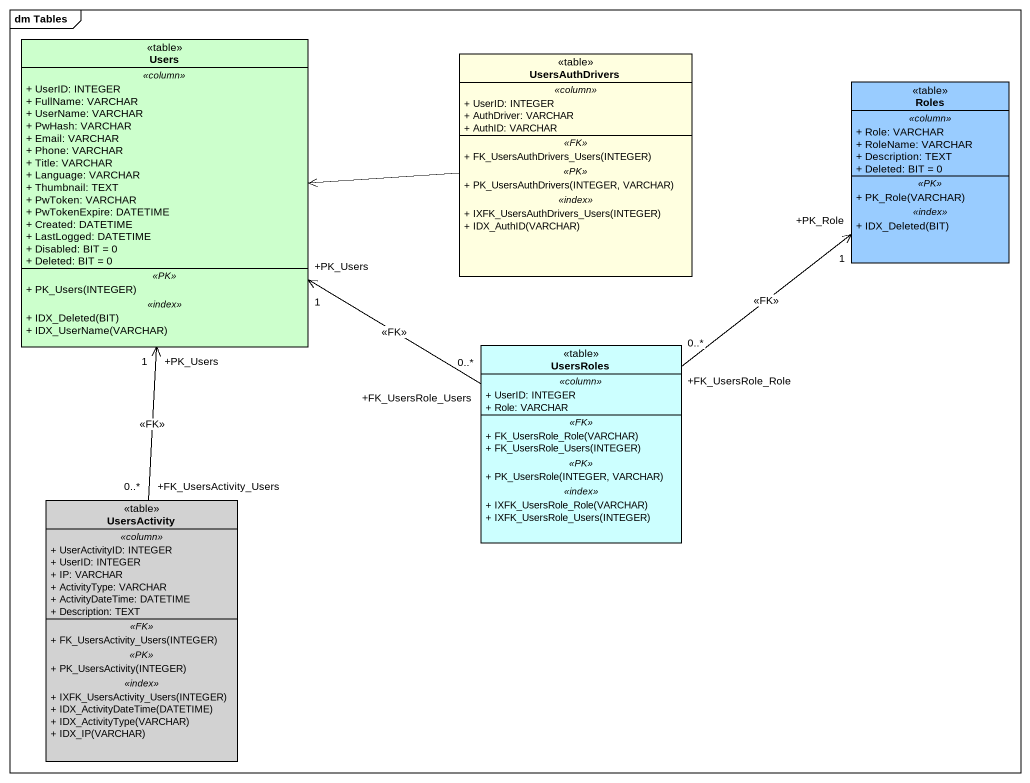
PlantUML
@startuml
mainframe dm Tables
hide circle
hide empty members
skinparam classAttributeIconSize 0
class Users <<table>> #CCFFCC {
  .. <<column>> ..
  + UserID: INTEGER
  + FullName: VARCHAR
  + UserName: VARCHAR
  + PwHash: VARCHAR
  + Email: VARCHAR
  + Phone: VARCHAR
  + Title: VARCHAR
  + Language: VARCHAR
  + Thumbnail: TEXT
  + PwToken: VARCHAR
  + PwTokenExpire: DATETIME
  + Created: DATETIME
  + LastLogged: DATETIME
  + Disabled: BIT = 0
  + Deleted: BIT = 0
  .. <<PK>> ..
  + PK_Users(INTEGER)
  .. <<index>> ..
  + IDX_Deleted(BIT)
  + IDX_UserName(VARCHAR)
}
class UsersAuthDrivers <<table>> #FFFFE0 {
  .. <<column>> ..
  + UserID: INTEGER
  + AuthDriver: VARCHAR
  + AuthID: VARCHAR
  .. <<FK>> ..
  + FK_UsersAuthDrivers_Users(INTEGER)
  .. <<PK>> ..
  + PK_UsersAuthDrivers(INTEGER, VARCHAR)
  .. <<index>> ..
  + IXFK_UsersAuthDrivers_Users(INTEGER)
  + IDX_AuthID(VARCHAR)
}
class Roles <<table>> #99CCFF {
  .. <<column>> ..
  + Role: VARCHAR
  + RoleName: VARCHAR
  + Description: TEXT
  + Deleted: BIT = 0
  .. <<PK>> ..
  + PK_Role(VARCHAR)
  .. <<index>> ..
  + IDX_Deleted(BIT)
}
class UsersRoles <<table>> #CCFFFF {
  .. <<column>> ..
  + UserID: INTEGER
  + Role: VARCHAR
  .. <<FK>> ..
  + FK_UsersRole_Role(VARCHAR)
  + FK_UsersRole_Users(INTEGER)
  .. <<PK>> ..
  + PK_UsersRole(INTEGER, VARCHAR)
  .. <<index>> ..
  + IXFK_UsersRole_Role(VARCHAR)
  + IXFK_UsersRole_Users(INTEGER)
}
class UsersActivity <<table>> #D2D2D2 {
  .. <<column>> ..
  + UserActivityID: INTEGER
  + UserID: INTEGER
  + IP: VARCHAR
  + ActivityType: VARCHAR
  + ActivityDateTime: DATETIME
  + Description: TEXT
  .. <<FK>> ..
  + FK_UsersActivity_Users(INTEGER)
  .. <<PK>> ..
  + PK_UsersActivity(INTEGER)
  .. <<index>> ..
  + IXFK_UsersActivity_Users(INTEGER)
  + IDX_ActivityDateTime(DATETIME)
  + IDX_ActivityType(VARCHAR)
  + IDX_IP(VARCHAR)
}
UsersAuthDrivers -left-> Users
UsersRoles "+FK_UsersRole_Users\n0..*" -up-> "+PK_Users\n1" Users : <<FK>>
UsersRoles "+FK_UsersRole_Role\n0..*" -up-> "+PK_Role\n1" Roles : <<FK>>
UsersActivity "+FK_UsersActivity_Users\n0..*" -up-> "+PK_Users\n1" Users : <<FK>>
@enduml
